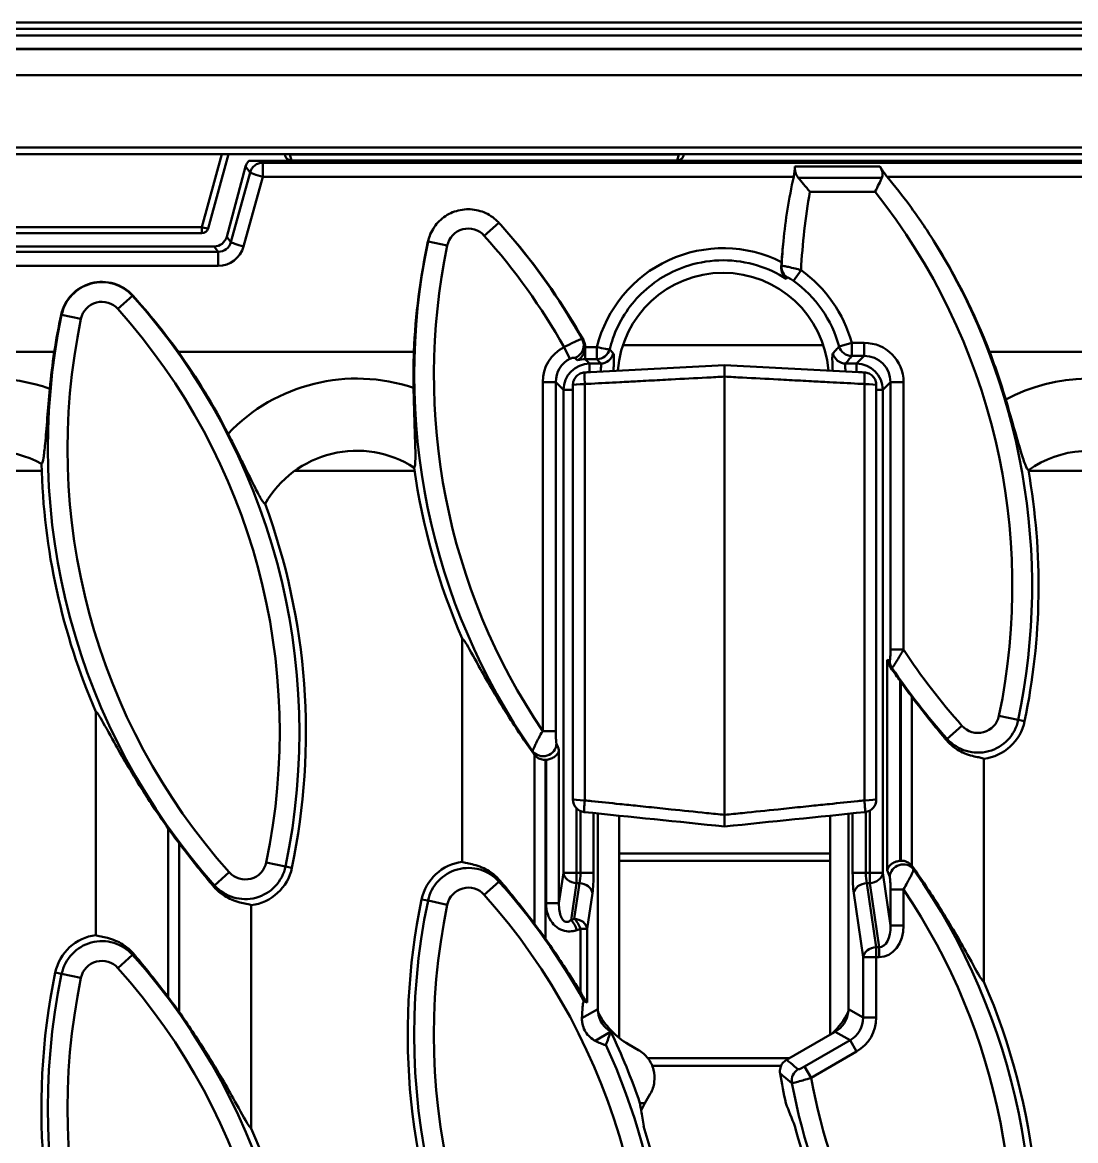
# Model space of a CAD drawing. Header units: millimetres. Extents: x 0 to 2774, y -40 to 1485.
# Drawn here: x 1024 to 1103.8, y 615.2 to 700 of the extents above; entities that cross this region are included whole.
import ezdxf

# ---------------------------------------------------------------- set-up
doc = ezdxf.new("R2010")
doc.units = ezdxf.units.MM
doc.header["$LTSCALE"] = 2.5
doc.layers.add('Sichtbar (ISO)', color=7, linetype='Continuous', lineweight=50)
doc.layers.add('Sichtbar schmal (ISO)', color=7, linetype='Continuous', lineweight=50)

msp = doc.modelspace()

# ---------------------------------------------------------------- linework, layer by layer
at = {"layer": 'Sichtbar (ISO)'}
for p, q in [((1465.988, 700.016), (965.988, 700.016)), ((1465.988, 698.016), (965.988, 698.016)), ((1465.988, 696.016), (965.988, 696.016)), ((1004.886, 690.016), (1039.09, 690.016)), ((1039.597, 690.016), (1038.043, 684.383)), ((1039.251, 690.016), (1044.138, 690.016)), ((1043.854, 690.016), (1043.889, 689.886)), ((1044.138, 690.016), (1073.838, 690.016)), ((1073.728, 690.003), (1044.248, 690.003)), ((1073.838, 690.016), (1198.725, 690.016)), ((1074.087, 689.886), (1074.122, 690.016)), ((1040.89, 689.077), (1039.464, 683.754)), ((1042.083, 689.516), (1041.14, 689.516)), ((1042.083, 689.516), (1044.372, 689.516)), ((1044.372, 689.516), (1073.604, 689.516)), ((1073.604, 689.516), (1195.893, 689.516)), ((1006.415, 684.016), (1037.561, 684.016)), ((1038.502, 683.016), (1005.475, 683.016)), ((1026.385, 675.016), (988.452, 675.016)), ((1053.65, 675.016), (1035.791, 675.016)), ((1110.054, 675.016), (1097.302, 675.016)), ((1077.21, 674.016), (1067.046, 673.483)), ((1077.21, 674.016), (1077.21, 673.138)), ((1087.375, 673.483), (1077.21, 674.016)), ((1077.21, 673.138), (1077.21, 639.892)), ((1087.811, 673.46), (1087.81, 673.46)), ((1065.71, 672.511), (1065.71, 672.467)), ((1065.71, 641.094), (1065.71, 672.467)), ((1088.71, 672.467), (1088.71, 672.511)), ((1088.71, 672.467), (1088.71, 641.094)), ((1057.321, 653.259), (1057.321, 636.328)), ((1029.544, 647.704), (1029.544, 630.773)), ((1096.877, 627.216), (1096.877, 644.147)), ((1065.71, 641.094), (1065.71, 641.05)), ((1088.71, 641.05), (1088.71, 641.094)), ((1067.599, 625.162), (1067.599, 639.998)), ((1069.21, 639.833), (1069.21, 636.972)), ((1069.21, 636.416), (1069.21, 639.833)), ((1077.21, 639.892), (1077.21, 639.013)), ((1085.21, 636.972), (1085.21, 639.833)), ((1085.21, 639.833), (1085.21, 636.416)), ((1086.599, 639.976), (1086.599, 625.162)), ((1069.21, 636.972), (1085.21, 636.972)), ((1069.21, 636.416), (1069.21, 622.978)), ((1085.21, 623.214), (1085.21, 636.416)), ((1041.321, 616.105), (1041.321, 633.036)), ((1085.364, 623.302), (1081.9, 621.303)), ((1085.607, 623.443), (1085.364, 623.302)), ((1070.686, 622.051), (1069.941, 622.481)), ((1081.488, 620.844), (1071.729, 620.844)), ((1071.164, 618.016), (1071.576, 618.73)), ((1070.791, 618.016), (1071.164, 618.016)), ((1070.887, 617.469), (1071.164, 618.016))]:
    msp.add_line(p, q, dxfattribs=at)
for centre, radius, start, end in [((1044.372, 690.016), 0.5, 195, 270), ((1073.604, 690.016), 0.5, 270, 345), ((1037.561, 684.516), 0.5, 270, 344.57723), ((1077.099, 673.016), 8, 4.21284, 175.87111), ((1075.615, 667.671), 49.775, 171.5151, 174.75934), ((995.25, 646.138), 49.775, 27.09671, 35.46255), ((1103.393, 673.227), 49.775, 177.94061, 181.08239), ((1050.806, 657.249), 49.775, 16.52029, 20.91263), ((1021.544, 659.516), 8, 61.05076, 173.44556), ((1049.321, 659.516), 8, 57.07077, 150.29643), ((1104.877, 659.516), 8, 0, 125.3978), ((1075.615, 667.671), 50.212, 181.31847, 203.43238), ((1103.393, 673.227), 50.212, 188.00963, 203.43238), ((1050.806, 657.249), 50.212, 348.215, 10.0797), ((995.25, 646.138), 50.212, 348.215, 20.20465), ((1131.171, 678.782), 49.775, 215.35783, 216.96405), ((1096.423, 647.731), 3.612, 277.21491, 348.215), ((1066.66, 641.05), 0.95, 180, 264.12865), ((1087.76, 641.05), 0.95, 275.87135, 0), ((1075.615, 667.671), 49.775, 215.35783, 216.96405), ((1057.775, 632.744), 3.612, 97.21491, 168.215), ((1040.868, 636.62), 3.612, 277.21491, 348.215), ((1103.393, 623.227), 50.212, 168.215, 203.43238), ((1023.028, 601.693), 49.775, 35.35783, 36.96405), ((1029.997, 627.189), 3.612, 97.21491, 168.215), ((1075.615, 617.671), 50.212, 168.215, 203.43238), ((1050.806, 607.249), 50.212, 348.215, 23.43238), ((995.25, 596.138), 49.775, 35.35783, 36.96405), ((1023.028, 601.693), 50.475, 18.86729, 25.54004), ((1131.171, 628.782), 50.475, 189.7065, 192.31648), ((995.25, 596.138), 50.212, 348.215, 23.43238), ((1023.028, 601.693), 50.212, 348.215, 16.89227), ((1131.171, 628.782), 50.212, 194.41367, 203.43238)]:
    msp.add_arc(centre, radius, start, end, dxfattribs=at)
for centre, major_axis, ratio, start_param, end_param in [((1044.234, 690.529), (0.137, -0.51), 0.947813, 5.814923, 6.034478), ((1073.742, 690.529), (-0.137, -0.51), 0.947813, 0.248708, 0.468263), ((1041.858, 688.812), (-0.612, 0.798), 0.993974, 0.142217, 0.651582), ((1038.496, 684.019), (0.612, -0.798), 0.993974, 5.631603, 6.934767), ((1103.393, 672.9), (0, -49.789), 0.999978, 4.500277, 4.669883), ((1057.775, 682.724), (0, 3.124), 0.999978, 1.346869, 1.358684), ((1023.028, 651.365), (0, 49.93), 0.999978, 5.226612, 5.409421), ((1131.171, 678.456), (0, -49.752), 0.999978, 4.612488, 4.644601), ((1050.806, 656.921), (0, 49.894), 0.999978, 5.083511, 5.272243), ((1029.997, 677.168), (0, 3.161), 0.999978, 5.446561, 7.64187), ((995.25, 645.809), (0, 49.967), 0.999978, 5.336666, 5.446561), ((1075.615, 667.344), (0, -49.825), 0.999978, 4.500277, 4.557807), ((2256.21, 8455.46), (-12261.052, 838.786), 0.641959, 1.517599, 1.518471), ((-101.79, 8455.46), (12261.052, 838.786), 0.641959, 4.764714, 4.765586), ((1050.117, 601.693), (-38.018, 0), 0.701634, 4.258301, 4.265733), ((1069.614, 625.179), (-1.749, -1.01), 0.990098, 5.763885, 5.887435), ((1072.95, 627.676), (-5.901, -1.133), 0.998579, 0.288211, 0.856745), ((1069.614, 625.179), (-1.749, -1.01), 0.990098, 5.887435, 6.7902), ((1081.248, 627.676), (5.901, -1.133), 0.998579, 5.656419, 5.994974), ((1084.584, 625.179), (1.749, -1.01), 0.990098, 5.763885, 6.678935), ((1084.584, 625.179), (1.749, -1.01), 0.990098, 0.39575, 0.519301), ((1038.096, 627.792), (21.147, 36.628), 0.701634, 4.961366, 4.986534), ((1023.028, 609.138), (0, 49.13), 0.988452, 4.882793, 4.894084), ((1131.171, 636.864), (0, -53.331), 0.988452, 5.073616, 5.108572), ((1023.028, 609.138), (0, 49.13), 0.988452, 4.858349, 4.882793)]:
    msp.add_ellipse(centre, major_axis=major_axis, ratio=ratio, start_param=start_param, end_param=end_param, dxfattribs=at)
for points in [[(1039.09, 690.016), (1039.143, 690.016), (1039.198, 690.015), (1039.251, 690.016)], [(1082.541, 689.081), (1082.536, 689.035), (1082.532, 688.985), (1082.529, 688.931)], [(1082.451, 688.299), (1082.086, 686.66), (1081.827, 685.013), (1081.667, 683.418)], [(1061.311, 683.418), (1060.916, 683.89), (1060.509, 684.356), (1060.092, 684.815)], [(1081.51, 681.524), (1081.519, 681.621), (1081.527, 681.723), (1081.534, 681.826)], [(1066.61, 673.46), (1066.61, 673.46), (1066.61, 673.46), (1066.61, 673.46)], [(1090.576, 649.979), (1090.56, 650.002), (1090.544, 650.025), (1090.528, 650.048)], [(1062.799, 644.431), (1062.777, 644.457), (1062.756, 644.483), (1062.736, 644.511)], [(1063.671, 644.067), (1063.655, 644.066), (1063.638, 644.065), (1063.622, 644.064)], [(1090.528, 636.408), (1090.544, 636.41), (1090.56, 636.411), (1090.576, 636.412)], [(1091.4, 636.045), (1091.422, 636.019), (1091.443, 635.992), (1091.462, 635.964)], [(1068.56, 623.424), (1068.564, 623.434), (1068.567, 623.445), (1068.57, 623.455)]]:
    msp.add_open_spline(points, degree=3, dxfattribs=at)
for points, knots in [([(1082.529, 688.931), (1082.528, 688.905), (1082.527, 688.879), (1082.521, 688.783), (1082.515, 688.711), (1082.494, 688.525), (1082.476, 688.411), (1082.451, 688.299)], [-0.07184316, -0.07184316, -0.07184316, -0.07184316, -0.06261477, -0.06261477, -0.03908038, -0.03908038, -0.00443982, -0.00443982, -0.00443982, -0.00443982]), ([(1082.536, 688.929), (1082.536, 688.93), (1082.536, 688.931), (1082.534, 688.979), (1082.536, 689.03), (1082.541, 689.081)], [1.24072516, 1.24072516, 1.24072516, 1.24072516, 1.24103768, 1.24103768, 1.26126978, 1.26126978, 1.26126978, 1.26126978]), ([(1082.798, 688.228), (1082.696, 688.352), (1082.621, 688.504), (1082.557, 688.729), (1082.54, 688.829), (1082.536, 688.929)], [0.95188649, 0.95188649, 0.95188649, 0.95188649, 1.01022208, 1.01022208, 1.04938701, 1.04938701, 1.04938701, 1.04938701]), ([(1089.536, 688.299), (1089.505, 688.336), (1089.475, 688.374), (1089.403, 688.465), (1089.363, 688.518), (1089.26, 688.66), (1089.201, 688.748), (1089.088, 688.923), (1089.036, 689.007), (1088.988, 689.081)], [-0.1141211, -0.1141211, -0.1141211, -0.1141211, -0.0997104, -0.0997104, -0.0797217, -0.0797217, -0.0467941, -0.0467941, -0.0117875, -0.0117875, -0.0117875, -0.0117875]), ([(1088.988, 689.081), (1089.084, 688.934), (1089.156, 688.772), (1089.197, 688.546), (1089.199, 688.453), (1089.177, 688.329), (1089.161, 688.276), (1089.139, 688.228)], [0.031631, 0.031631, 0.031631, 0.031631, 0.0954422, 0.0954422, 0.1283689, 0.1283689, 0.1484271, 0.1484271, 0.1484271, 0.1484271]), ([(1083.68, 687.167), (1083.678, 687.169), (1083.677, 687.171), (1083.515, 687.363), (1083.354, 687.556), (1083.057, 687.914), (1082.918, 688.082), (1082.798, 688.228)], [-0.1466997, -0.1466997, -0.1466997, -0.1466997, -0.1460501, -0.1460501, -0.0715433, -0.0715433, 0, 0, 0, 0]), ([(1089.139, 688.228), (1089.071, 688.087), (1088.992, 687.922), (1088.819, 687.562), (1088.726, 687.368), (1088.63, 687.171), (1088.629, 687.169), (1088.629, 687.167)], [-0.1281464, -0.1281464, -0.1281464, -0.1281464, -0.0649498, -0.0649498, 0, 0, 0.0006165, 0.0006165, 0.0006165, 0.0006165]), ([(1093.081, 683.418), (1092.515, 684.322), (1091.903, 685.224), (1090.706, 686.853), (1090.134, 687.584), (1089.536, 688.299)], [0.1998865, 0.1998865, 0.1998865, 0.1998865, 0.5110895, 0.5110895, 0.7704198, 0.7704198, 0.7704198, 0.7704198]), ([(1060.092, 684.815), (1060.052, 684.858), (1060.012, 684.9), (1059.7, 685.207), (1059.316, 685.46), (1058.607, 685.749), (1058.157, 685.837), (1057.393, 685.837), (1056.943, 685.749), (1056.234, 685.46), (1055.851, 685.207), (1055.304, 684.67), (1055.045, 684.289), (1054.829, 683.777), (1054.77, 683.6), (1054.729, 683.418)], [0.6772323, 0.6772323, 0.6772323, 0.6772323, 0.6941, 0.6941, 0.8090307, 0.8090307, 0.9237132, 0.9237132, 1.0383957, 1.0383957, 1.1533264, 1.1533264, 1.2686775, 1.2686775, 1.3203534, 1.3203534, 1.3203534, 1.3203534]), ([(1081.51, 681.524), (1081.5, 681.406), (1081.508, 681.293), (1081.555, 681.057), (1081.601, 680.938), (1081.722, 680.726), (1081.8, 680.632), (1081.889, 680.556), (1081.89, 680.555), (1081.891, 680.554)], [0, 0, 0, 0, 0.0377602, 0.0377602, 0.0857113, 0.0857113, 0.1372431, 0.1372431, 0.1378601, 0.1378601, 0.1378601, 0.1378601]), ([(1066.065, 674.384), (1066.066, 674.385), (1066.067, 674.385), (1066.143, 674.426), (1066.216, 674.481), (1066.35, 674.616), (1066.412, 674.697), (1066.516, 674.879), (1066.559, 674.978), (1066.615, 675.181), (1066.631, 675.28), (1066.634, 675.382)], [-0.0005452, -0.0005452, -0.0005452, -0.0005452, 0, 0, 0.0426969, 0.0426969, 0.0837458, 0.0837458, 0.1207172, 0.1207172, 0.1516517, 0.1516517, 0.1516517, 0.1516517]), ([(1066.5, 675.924), (1066.567, 675.805), (1066.611, 675.673), (1066.634, 675.485), (1066.636, 675.433), (1066.634, 675.382)], [0, 0, 0, 0, 0.04119896, 0.04119896, 0.05687688, 0.05687688, 0.05687688, 0.05687688]), ([(1065.71, 672.511), (1065.71, 672.513), (1065.71, 672.515), (1065.71, 672.533), (1065.711, 672.549), (1065.714, 672.597), (1065.717, 672.627), (1065.731, 672.719), (1065.747, 672.779), (1065.81, 672.953), (1065.875, 673.06), (1066.041, 673.242), (1066.142, 673.317), (1066.365, 673.423), (1066.486, 673.453), (1066.61, 673.46)], [-0.0005281, -0.0005281, -0.0005281, -0.0005281, 0, 0, 0.0049312, 0.0049312, 0.0140405, 0.0140405, 0.0322819, 0.0322819, 0.0688436, 0.0688436, 0.1054024, 0.1054024, 0.1419609, 0.1419609, 0.1419609, 0.1419609]), ([(1067.046, 673.483), (1067.024, 673.482), (1067.003, 673.481), (1066.858, 673.473), (1066.734, 673.466), (1066.61, 673.46)], [-0.00643391, -0.00643391, -0.00643391, -0.00643391, 0, 0, 0.0372055, 0.0372055, 0.0372055, 0.0372055]), ([(1087.81, 673.46), (1087.687, 673.466), (1087.563, 673.473), (1087.417, 673.481), (1087.396, 673.482), (1087.375, 673.483)], [0.10622698, 0.10622698, 0.10622698, 0.10622698, 0.14343246, 0.14343246, 0.14986636, 0.14986636, 0.14986636, 0.14986636]), ([(1087.811, 673.46), (1087.934, 673.453), (1088.055, 673.423), (1088.279, 673.317), (1088.379, 673.242), (1088.546, 673.06), (1088.61, 672.953), (1088.674, 672.779), (1088.689, 672.719), (1088.704, 672.627), (1088.707, 672.597), (1088.71, 672.549), (1088.71, 672.533), (1088.71, 672.515), (1088.71, 672.513), (1088.71, 672.511)], [0, 0, 0, 0, 0.0371096, 0.0371096, 0.0742195, 0.0742195, 0.1113324, 0.1113324, 0.1298487, 0.1298487, 0.1390954, 0.1390954, 0.1441009, 0.1441009, 0.144637, 0.144637, 0.144637, 0.144637]), ([(1025.416, 666.516), (1025.469, 666.551), (1025.518, 666.708), (1025.609, 667.242), (1025.65, 667.612), (1025.744, 668.609), (1025.797, 669.273), (1025.914, 670.702), (1025.978, 671.457), (1026.048, 672.218)], [-0.8391515, -0.8391515, -0.8391515, -0.8391515, -0.6515259, -0.6515259, -0.4638455, -0.4638455, -0.2291829, -0.2291829, 0, 0, 0, 0]), ([(1053.67, 666.23), (1053.694, 666.247), (1053.713, 666.296), (1053.742, 666.455), (1053.752, 666.564), (1053.77, 666.971), (1053.766, 667.343), (1053.741, 668.365), (1053.714, 669.096), (1053.664, 670.67), (1053.642, 671.476), (1053.627, 672.287)], [-0.8967337, -0.8967337, -0.8967337, -0.8967337, -0.8001275, -0.8001275, -0.7034177, -0.7034177, -0.5084812, -0.5084812, -0.2433559, -0.2433559, 0, 0, 0, 0]), ([(1098.526, 671.402), (1098.726, 670.729), (1098.92, 670.059), (1099.293, 668.764), (1099.468, 668.15), (1099.765, 667.155), (1099.889, 666.763), (1100.098, 666.218), (1100.18, 666.065), (1100.243, 666.037)], [-0.8301106, -0.8301106, -0.8301106, -0.8301106, -0.6194532, -0.6194532, -0.3978806, -0.3978806, -0.1955026, -0.1955026, 0, 0, 0, 0]), ([(1039.562, 668.81), (1039.768, 668.406), (1039.973, 668.002), (1040.371, 667.208), (1040.564, 666.82), (1041.065, 665.808), (1041.355, 665.215), (1041.8, 664.339), (1041.972, 664.014), (1042.229, 663.596), (1042.319, 663.487), (1042.373, 663.48)], [-0.8579949, -0.8579949, -0.8579949, -0.8579949, -0.722262, -0.722262, -0.5861544, -0.5861544, -0.3515224, -0.3515224, -0.1658691, -0.1658691, 0, 0, 0, 0]), ([(1062.736, 644.511), (1062.073, 645.45), (1061.399, 646.456), (1059.996, 648.683), (1059.287, 649.904), (1058.326, 651.622), (1057.92, 652.372), (1057.576, 652.948), (1057.499, 653.07), (1057.384, 653.224), (1057.343, 653.261), (1057.321, 653.259)], [3.495842, 3.495842, 3.495842, 3.495842, 3.831228, 3.831228, 4.242869, 4.242869, 4.503948, 4.503948, 4.581698, 4.581698, 4.653464, 4.653464, 4.653464, 4.653464]), ([(1089.778, 651.084), (1089.712, 651.169), (1089.661, 651.26), (1089.582, 651.45), (1089.556, 651.55), (1089.544, 651.651), (1089.544, 651.652), (1089.544, 651.653)], [0, 0, 0, 0, 0.03954668, 0.03954668, 0.08115288, 0.08115288, 0.08153969, 0.08153969, 0.08153969, 0.08153969]), ([(1090.528, 650.048), (1090.419, 650.201), (1090.305, 650.362), (1090.054, 650.712), (1089.918, 650.898), (1089.795, 651.061), (1089.786, 651.073), (1089.778, 651.084)], [-0.6156388, -0.6156388, -0.6156388, -0.6156388, -0.5610048, -0.5610048, -0.4927272, -0.4927272, -0.4876878, -0.4876878, -0.4876878, -0.4876878]), ([(1094.013, 645.577), (1093.968, 645.63), (1093.924, 645.683), (1093.172, 646.581), (1092.437, 647.494), (1091.654, 648.516), (1091.527, 648.683), (1091.4, 648.852)], [0.7095826, 0.7095826, 0.7095826, 0.7095826, 0.7301099, 0.7301099, 1.0546565, 1.0546565, 1.1167, 1.1167, 1.1167, 1.1167]), ([(1035.021, 638.867), (1034.337, 639.831), (1033.641, 640.869), (1032.218, 643.128), (1031.51, 644.349), (1030.549, 646.066), (1030.142, 646.816), (1029.798, 647.392), (1029.721, 647.514), (1029.606, 647.669), (1029.566, 647.706), (1029.544, 647.704)], [3.485316, 3.485316, 3.485316, 3.485316, 3.831228, 3.831228, 4.242869, 4.242869, 4.503948, 4.503948, 4.581698, 4.581698, 4.653464, 4.653464, 4.653464, 4.653464]), ([(1064.654, 644.79), (1064.654, 644.789), (1064.654, 644.788), (1064.638, 644.698), (1064.601, 644.608), (1064.479, 644.436), (1064.394, 644.352), (1064.2, 644.222), (1064.098, 644.172), (1063.887, 644.101), (1063.782, 644.078), (1063.673, 644.068), (1063.672, 644.067), (1063.671, 644.067)], [-0.0005474, -0.0005474, -0.0005474, -0.0005474, 0, 0, 0.0454878, 0.0454878, 0.0923087, 0.0923087, 0.1301748, 0.1301748, 0.163057, 0.163057, 0.1633247, 0.1633247, 0.1633247, 0.1633247]), ([(1096.877, 644.147), (1096.828, 644.188), (1096.698, 644.217), (1096.222, 644.31), (1095.824, 644.386), (1095.217, 644.645), (1095.025, 644.74), (1094.642, 644.983), (1094.45, 645.132), (1094.191, 645.378), (1094.1, 645.474), (1094.013, 645.577)], [0.0433649, 0.0433649, 0.0433649, 0.0433649, 0.199966, 0.199966, 0.399932, 0.399932, 0.4756007, 0.4756007, 0.5512693, 0.5512693, 0.5929939, 0.5929939, 0.5929939, 0.5929939]), ([(1063.622, 644.064), (1063.605, 644.063), (1063.588, 644.063), (1063.445, 644.064), (1063.319, 644.089), (1063.109, 644.175), (1063.022, 644.227), (1062.891, 644.332), (1062.843, 644.38), (1062.799, 644.431)], [0.15218992, 0.15218992, 0.15218992, 0.15218992, 0.15728175, 0.15728175, 0.19536677, 0.19536677, 0.22550286, 0.22550286, 0.24584805, 0.24584805, 0.24584805, 0.24584805]), ([(1038.457, 634.466), (1038.413, 634.519), (1038.368, 634.572), (1037.617, 635.47), (1036.882, 636.383), (1036.098, 637.405), (1035.972, 637.572), (1035.844, 637.741)], [0.7095826, 0.7095826, 0.7095826, 0.7095826, 0.7301099, 0.7301099, 1.0546565, 1.0546565, 1.1167, 1.1167, 1.1167, 1.1167]), ([(1057.321, 636.328), (1057.37, 636.288), (1057.501, 636.258), (1057.976, 636.166), (1058.374, 636.09), (1058.982, 635.831), (1059.173, 635.735), (1059.557, 635.492), (1059.749, 635.344), (1060.008, 635.098), (1060.099, 635.002), (1060.186, 634.899)], [0.0433649, 0.0433649, 0.0433649, 0.0433649, 0.199966, 0.199966, 0.399932, 0.399932, 0.4756007, 0.4756007, 0.5512693, 0.5512693, 0.5929939, 0.5929939, 0.5929939, 0.5929939]), ([(1089.544, 635.685), (1089.544, 635.686), (1089.544, 635.687), (1089.56, 635.778), (1089.598, 635.867), (1089.719, 636.04), (1089.804, 636.123), (1089.999, 636.253), (1090.1, 636.303), (1090.311, 636.375), (1090.417, 636.397), (1090.526, 636.408), (1090.527, 636.408), (1090.528, 636.408)], [-0.0005496, -0.0005496, -0.0005496, -0.0005496, 0, 0, 0.04539, 0.04539, 0.0922635, 0.0922635, 0.1301607, 0.1301607, 0.163054, 0.163054, 0.1633231, 0.1633231, 0.1633231, 0.1633231]), ([(1090.576, 636.412), (1090.593, 636.412), (1090.61, 636.413), (1090.754, 636.412), (1090.879, 636.386), (1091.089, 636.3), (1091.176, 636.249), (1091.307, 636.143), (1091.356, 636.096), (1091.4, 636.045)], [0.15218967, 0.15218967, 0.15218967, 0.15218967, 0.15726233, 0.15726233, 0.19535253, 0.19535253, 0.22549112, 0.22549112, 0.24584778, 0.24584778, 0.24584778, 0.24584778]), ([(1091.462, 635.964), (1092.126, 635.026), (1092.799, 634.02), (1094.203, 631.792), (1094.911, 630.571), (1095.872, 628.854), (1096.278, 628.104), (1096.622, 627.528), (1096.7, 627.406), (1096.815, 627.251), (1096.855, 627.214), (1096.877, 627.216)], [3.495842, 3.495842, 3.495842, 3.495842, 3.831228, 3.831228, 4.242869, 4.242869, 4.503948, 4.503948, 4.581698, 4.581698, 4.653464, 4.653464, 4.653464, 4.653464]), ([(1060.186, 634.899), (1060.23, 634.846), (1060.275, 634.793), (1061.026, 633.895), (1061.761, 632.981), (1062.544, 631.96), (1062.671, 631.793), (1062.799, 631.624)], [0.7095826, 0.7095826, 0.7095826, 0.7095826, 0.7301099, 0.7301099, 1.0546565, 1.0546565, 1.1167, 1.1167, 1.1167, 1.1167]), ([(1041.321, 633.036), (1041.273, 633.077), (1041.142, 633.106), (1040.666, 633.199), (1040.269, 633.275), (1039.661, 633.534), (1039.47, 633.629), (1039.086, 633.872), (1038.894, 634.021), (1038.635, 634.267), (1038.544, 634.362), (1038.457, 634.466)], [0.0433649, 0.0433649, 0.0433649, 0.0433649, 0.199966, 0.199966, 0.399932, 0.399932, 0.4756007, 0.4756007, 0.5512693, 0.5512693, 0.5929939, 0.5929939, 0.5929939, 0.5929939]), ([(1029.544, 630.773), (1029.592, 630.732), (1029.723, 630.703), (1030.199, 630.61), (1030.596, 630.534), (1031.204, 630.275), (1031.395, 630.18), (1031.779, 629.937), (1031.971, 629.788), (1032.23, 629.542), (1032.321, 629.446), (1032.408, 629.343)], [0.0433649, 0.0433649, 0.0433649, 0.0433649, 0.199966, 0.199966, 0.399932, 0.399932, 0.4756007, 0.4756007, 0.5512693, 0.5512693, 0.5929939, 0.5929939, 0.5929939, 0.5929939]), ([(1063.622, 630.497), (1064.306, 629.534), (1065.001, 628.496), (1065.868, 627.12), (1066.08, 626.777), (1066.286, 626.438)], [3.485316, 3.485316, 3.485316, 3.485316, 3.8312275, 3.8312275, 3.9465893, 3.9465893, 3.9465893, 3.9465893]), ([(1032.408, 629.343), (1032.452, 629.29), (1032.497, 629.237), (1033.248, 628.339), (1033.983, 627.426), (1034.767, 626.404), (1034.893, 626.237), (1035.021, 626.068)], [0.7095826, 0.7095826, 0.7095826, 0.7095826, 0.7301099, 0.7301099, 1.0546565, 1.0546565, 1.1167, 1.1167, 1.1167, 1.1167]), ([(1066.794, 625.665), (1066.788, 625.667), (1066.779, 625.675), (1066.753, 625.705), (1066.733, 625.732), (1066.663, 625.83), (1066.604, 625.922), (1066.467, 626.14), (1066.378, 626.285), (1066.286, 626.438)], [0.4558488, 0.4558488, 0.4558488, 0.4558488, 0.47002, 0.47002, 0.4887774, 0.4887774, 0.5262921, 0.5262921, 0.5788108, 0.5788108, 0.5788108, 0.5788108]), ([(1066.397, 624.467), (1066.407, 624.751), (1066.423, 625.072), (1066.452, 625.392), (1066.463, 625.487), (1066.481, 625.607), (1066.491, 625.66), (1066.509, 625.72), (1066.519, 625.742), (1066.531, 625.752), (1066.535, 625.753), (1066.539, 625.751)], [1.3715402, 1.3715402, 1.3715402, 1.3715402, 1.4590587, 1.4590587, 1.4912356, 1.4912356, 1.516217, 1.516217, 1.5379865, 1.5379865, 1.5470502, 1.5470502, 1.5470502, 1.5470502]), ([(1035.844, 624.941), (1036.528, 623.978), (1037.224, 622.94), (1038.647, 620.681), (1039.356, 619.46), (1040.317, 617.743), (1040.723, 616.993), (1041.067, 616.417), (1041.144, 616.294), (1041.259, 616.14), (1041.299, 616.103), (1041.321, 616.105)], [3.485316, 3.485316, 3.485316, 3.485316, 3.831228, 3.831228, 4.242869, 4.242869, 4.503948, 4.503948, 4.581698, 4.581698, 4.653464, 4.653464, 4.653464, 4.653464]), ([(1067.4, 622.754), (1067.336, 622.787), (1067.272, 622.824), (1067.068, 622.961), (1066.937, 623.079), (1066.713, 623.35), (1066.62, 623.501), (1066.479, 623.825), (1066.432, 623.997), (1066.397, 624.272), (1066.393, 624.372), (1066.397, 624.467)], [-0.3658072, -0.3658072, -0.3658072, -0.3658072, -0.3433399, -0.3433399, -0.2935277, -0.2935277, -0.2443502, -0.2443502, -0.1948364, -0.1948364, -0.1655449, -0.1655449, -0.1655449, -0.1655449]), ([(1068.213, 622.437), (1068.212, 622.433), (1068.208, 622.43), (1068.19, 622.424), (1068.165, 622.426), (1068.063, 622.45), (1067.927, 622.504), (1067.679, 622.616), (1067.541, 622.683), (1067.4, 622.754)], [0.0124241, 0.0124241, 0.0124241, 0.0124241, 0.0229879, 0.0229879, 0.0461582, 0.0461582, 0.1028572, 0.1028572, 0.1508381, 0.1508381, 0.1508381, 0.1508381]), ([(1071.576, 618.73), (1071.735, 619.006), (1071.839, 619.31), (1071.922, 619.936), (1071.902, 620.251), (1071.743, 620.868), (1071.599, 621.163), (1071.207, 621.676), (1070.964, 621.89), (1070.686, 622.051)], [-0.3830457, -0.3830457, -0.3830457, -0.3830457, -0.2874956, -0.2874956, -0.1937282, -0.1937282, -0.0962303, -0.0962303, 0, 0, 0, 0]), ([(1081.9, 621.303), (1081.788, 621.238), (1081.69, 621.152), (1081.532, 620.947), (1081.474, 620.831), (1081.42, 620.636), (1081.409, 620.563), (1081.402, 620.418), (1081.406, 620.344), (1081.418, 620.272)], [0, 0, 0, 0, 0.0388384, 0.0388384, 0.0775944, 0.0775944, 0.0994808, 0.0994808, 0.1214063, 0.1214063, 0.1214063, 0.1214063])]:
    msp.add_open_spline(points, degree=3, knots=knots, dxfattribs=at)
at = {"layer": 'Sichtbar schmal (ISO)'}
for p, q in [((965.988, 699.516), (1465.988, 699.516)), ((1465.988, 699.016), (965.988, 699.016)), ((965.988, 697.99), (1465.988, 697.99)), ((1465.988, 690.516), (965.988, 690.516)), ((1039.09, 690.016), (1037.561, 684.472)), ((1044.372, 689.54), (1044.248, 690.003)), ((1073.728, 690.003), (1073.604, 689.54)), ((1040.89, 689.077), (1041.232, 688.632)), ((1042.194, 689.37), (1042.083, 689.516)), ((1195.782, 689.37), (1042.194, 689.37)), ((1042.194, 689.37), (1042.194, 688.299)), ((1044.372, 689.54), (1044.372, 689.516)), ((1073.604, 689.54), (1044.372, 689.54)), ((1073.604, 689.516), (1073.604, 689.54)), ((1082.536, 688.929), (1082.529, 688.931)), ((1088.988, 689.081), (1082.541, 689.081)), ((1041.232, 688.632), (1039.779, 683.344)), ((1040.741, 683.011), (1042.194, 688.299)), ((1042.194, 688.299), (1082.451, 688.299)), ((1089.139, 688.228), (1082.798, 688.228)), ((1089.536, 688.299), (1109.466, 688.299)), ((1088.629, 687.167), (1083.68, 687.167)), ((1060.092, 684.815), (1058.987, 683.828)), ((1037.561, 684.472), (1006.415, 684.472)), ((1037.561, 684.016), (1037.561, 684.472)), ((1038.502, 683.016), (1038.809, 682.615)), ((1039.779, 683.344), (1039.464, 683.754)), ((1054.721, 683.382), (1054.721, 683.382)), ((1056.184, 683.076), (1054.721, 683.382)), ((1038.809, 682.615), (1005.167, 682.615)), ((1038.809, 682.615), (1038.809, 681.544)), ((1005.167, 681.544), (1038.809, 681.544)), ((1083.007, 681.223), (1082.427, 680.418)), ((1032.324, 679.268), (1031.209, 678.272)), ((1032.324, 679.268), (1032.344, 679.286)), ((1026.943, 677.826), (1026.907, 677.834)), ((1028.406, 677.521), (1026.943, 677.826)), ((1065.038, 675.375), (1065.485, 674.495)), ((1067.535, 675.382), (1066.636, 675.382)), ((1066.636, 675.382), (1066.636, 674.464)), ((1067.535, 675.382), (1067.535, 674.464)), ((1069.504, 675.529), (1084.694, 675.529)), ((1086.849, 675.698), (1085.892, 675.435)), ((1086.849, 674.706), (1086.849, 675.698)), ((1087.804, 675.698), (1086.849, 675.698)), ((1087.804, 675.698), (1087.804, 674.706)), ((1086.849, 674.706), (1087.804, 674.706)), ((1087.222, 674.123), (1087.804, 674.706)), ((1066.636, 674.464), (1067.535, 674.464)), ((1066.636, 674.464), (1066.976, 674.123)), ((1066.976, 674.123), (1067.803, 674.123)), ((1066.976, 673.479), (1066.976, 674.123)), ((1086.395, 674.123), (1087.222, 674.123)), ((1087.222, 674.123), (1087.222, 673.491)), ((1063.416, 672.721), (1064.409, 672.721)), ((1063.416, 672.721), (1063.416, 646.253)), ((1064.409, 646.253), (1064.409, 672.721)), ((1064.991, 672.138), (1064.409, 672.721)), ((1064.991, 635.482), (1064.991, 672.138)), ((1064.991, 672.138), (1065.71, 672.138)), ((1066.611, 672.578), (1066.611, 640.987)), ((1087.81, 640.987), (1087.81, 672.578)), ((1088.71, 672.138), (1089.207, 672.138)), ((1089.789, 672.721), (1089.207, 672.138)), ((1089.207, 672.138), (1089.207, 635.482)), ((1090.782, 672.721), (1089.789, 672.721)), ((1089.789, 672.721), (1089.789, 652.43)), ((1090.782, 652.43), (1090.782, 672.721)), ((1025.43, 665.998), (1016.856, 665.998)), ((1053.703, 665.998), (1044.634, 665.998)), ((1109.564, 665.998), (1100.25, 665.998)), ((1090.782, 652.43), (1089.789, 652.43)), ((1089.544, 651.653), (1089.544, 635.685)), ((1090.528, 636.408), (1090.528, 650.048)), ((1090.576, 636.412), (1090.576, 649.979)), ((1091.4, 648.852), (1091.4, 636.045)), ((1098.015, 647.399), (1099.477, 647.094)), ((1095.211, 646.648), (1094.097, 645.652)), ((1099.477, 647.094), (1099.96, 646.993)), ((1063.416, 646.253), (1064.409, 646.253)), ((1094.097, 645.652), (1094.013, 645.577)), ((1064.654, 633.18), (1064.654, 644.79)), ((1062.799, 631.624), (1062.799, 644.431)), ((1063.622, 644.064), (1063.622, 630.497)), ((1063.671, 644.067), (1063.671, 633.18)), ((1065.984, 640.383), (1065.984, 635.482)), ((1066.285, 635.482), (1066.285, 640.177)), ((1067.277, 640.031), (1067.277, 635.482)), ((1086.921, 635.482), (1086.921, 640.009)), ((1087.914, 640.112), (1087.914, 635.482)), ((1088.214, 635.482), (1088.214, 640.216)), ((1035.021, 626.068), (1035.021, 638.867)), ((1035.844, 637.741), (1035.844, 624.941)), ((1069.21, 636.416), (1085.21, 636.416)), ((1039.656, 635.537), (1038.541, 634.541)), ((1042.459, 636.288), (1043.922, 635.983)), ((1043.922, 635.983), (1044.404, 635.882)), ((1064.654, 633.18), (1064.991, 635.482)), ((1064.991, 635.482), (1065.984, 635.482)), ((1065.984, 635.482), (1066.285, 635.482)), ((1065.984, 635.482), (1065.984, 634.716)), ((1067.277, 635.482), (1066.285, 635.482)), ((1087.914, 635.482), (1086.921, 635.482)), ((1087.914, 635.482), (1088.214, 635.482)), ((1088.214, 634.716), (1088.214, 635.482)), ((1088.214, 635.482), (1089.207, 635.482)), ((1089.207, 635.482), (1089.789, 631.501)), ((1058.987, 633.828), (1060.101, 634.823)), ((1060.101, 634.823), (1060.186, 634.899)), ((1065.984, 634.716), (1065.574, 631.913)), ((1065.801, 632.012), (1066.197, 634.716)), ((1066.197, 634.716), (1065.984, 634.716)), ((1088.214, 634.716), (1088.001, 634.716)), ((1088.001, 634.716), (1088.712, 629.861)), ((1088.925, 629.861), (1088.214, 634.716)), ((1038.541, 634.541), (1038.457, 634.466)), ((1067.19, 633.95), (1066.794, 631.246)), ((1087.719, 629.095), (1087.009, 633.95)), ((1090.782, 634.222), (1089.789, 634.222)), ((1089.789, 634.222), (1089.789, 631.501)), ((1090.782, 631.501), (1090.782, 634.222)), ((1054.721, 633.382), (1054.239, 633.482)), ((1056.184, 633.076), (1054.721, 633.382)), ((1063.671, 633.18), (1064.654, 633.18)), ((1066.286, 631.246), (1066.794, 631.246)), ((1066.286, 631.246), (1066.286, 626.438)), ((1066.794, 625.665), (1066.794, 631.246)), ((1090.782, 631.501), (1089.789, 631.501)), ((1088.712, 629.095), (1088.712, 629.861)), ((1088.925, 629.861), (1088.712, 629.861)), ((1088.925, 629.095), (1088.925, 629.861)), ((1031.209, 628.272), (1032.324, 629.268)), ((1032.324, 629.268), (1032.408, 629.343)), ((1087.719, 629.095), (1088.712, 629.095)), ((1087.719, 629.095), (1087.719, 624.515)), ((1088.712, 629.095), (1088.925, 629.095)), ((1088.712, 624.515), (1088.712, 629.095)), ((1026.943, 627.826), (1026.461, 627.927)), ((1028.406, 627.521), (1026.943, 627.826)), ((1066.397, 624.467), (1067.599, 625.162)), ((1086.599, 625.162), (1087.719, 624.515)), ((1088.712, 624.515), (1087.719, 624.515)), ((1068.56, 623.424), (1067.4, 622.754)), ((1086.727, 622.796), (1083.267, 620.798)), ((1086.727, 622.796), (1085.607, 623.443)), ((1087.223, 621.936), (1086.727, 622.796)), ((1083.763, 619.939), (1087.223, 621.936)), ((1071.385, 621.443), (1082.143, 621.443)), ((1083.763, 619.939), (1083.267, 620.798))]:
    msp.add_line(p, q, dxfattribs=at)
for centre, radius, start, end in [((1131.171, 678.782), 48.226, 169.98735, 177.09909), ((1050.806, 657.249), 48.226, 348.215, 38.34444), ((1057.775, 682.744), 1.626, 41.785, 168.215), ((1023.028, 651.693), 48.226, 29.41031, 41.785), ((1103.393, 673.227), 49.72, 168.215, 214.98283), ((1057.775, 682.744), 3.12, 167.53706, 168.215), ((1103.393, 673.227), 48.226, 168.215, 214.00914), ((1023.028, 651.693), 49.72, 29.25061, 39.64788), ((1131.171, 678.782), 49.72, 174.65064, 176.82063), ((1050.806, 657.249), 49.72, 348.215, 31.75784), ((1077.099, 673.016), 9.12, 15.38454, 54.25396), ((1077.099, 673.016), 10.113, 15.38454, 54.25396), ((1029.997, 677.189), 3.12, 41.785, 168.215), ((1029.997, 677.189), 1.626, 41.785, 168.215), ((995.25, 646.138), 49.72, 348.215, 41.785), ((995.25, 646.138), 48.226, 348.215, 41.785), ((1075.615, 667.671), 49.72, 168.215, 221.785), ((1075.615, 667.671), 48.226, 168.215, 221.785), ((1021.544, 659.516), 13.477, 70.47428, 148.99217), ((1049.321, 659.516), 13.477, 71.3703, 136.3997), ((1104.877, 659.516), 13.477, 63.79183, 118.11566), ((1131.171, 678.782), 48.226, 213.12355, 221.785), ((1131.171, 678.782), 49.72, 213.89276, 221.785), ((1096.423, 647.731), 1.626, 221.785, 348.215), ((1096.423, 647.731), 3.12, 221.785, 348.215), ((1040.868, 636.62), 3.12, 221.785, 348.215), ((1040.868, 636.62), 1.626, 221.785, 348.215), ((1057.775, 632.744), 3.12, 41.785, 168.215), ((1050.806, 607.249), 49.72, 348.215, 34.98283), ((1023.028, 601.693), 49.72, 28.93869, 41.785), ((1057.775, 632.744), 1.626, 41.785, 168.215), ((1023.028, 601.693), 48.226, 348.215, 41.785), ((1050.806, 607.249), 48.226, 348.215, 34.00914), ((1103.393, 623.227), 49.72, 168.215, 221.785), ((1103.393, 623.227), 48.226, 168.215, 221.785), ((1029.997, 627.189), 3.12, 41.785, 168.215), ((1029.997, 627.189), 1.626, 41.785, 168.215), ((995.25, 596.138), 49.72, 348.215, 41.785), ((1075.615, 617.671), 49.72, 168.215, 221.785), ((995.25, 596.138), 48.226, 348.215, 41.785), ((1075.615, 617.671), 48.226, 168.215, 221.785), ((1023.028, 601.693), 49.72, 348.215, 24.65929), ((1131.171, 628.782), 49.72, 190.70363, 221.785), ((1131.171, 628.782), 48.226, 190.56692, 221.785)]:
    msp.add_arc(centre, radius, start, end, dxfattribs=at)
for centre, major_axis, ratio, start_param, end_param in [((1044.372, 690.016), (-0.483, -0.129), 0.947813, 0, 1.322089), ((1073.604, 690.016), (0.483, -0.129), 0.947813, 4.961097, 6.283185), ((1042.194, 688.374), (0.793, 0.609), 0.993974, 0.919215, 2.222378), ((1042.194, 688.374), (-0.964, 0.265), 0.072197, 0.087495, 1.59063), ((1037.561, 684.516), (0.482, -0.133), 0.08404, 4.735569, 6.283185), ((1038.807, 683.613), (0.941, -0.361), 0.988889, 5.076118, 6.379282), ((1038.807, 683.538), (1.998, -0.165), 0.99498, 4.794971, 6.098134), ((1040.741, 683.086), (-0.964, 0.265), 0.072197, 0.087495, 1.59063), ((1077.099, 673.031), (0, 9.849), 0.999958, 5.816139, 7.613036), ((1082.522, 681.485), (-0.684, 0.73), 0.992072, 0.766393, 1.817289), ((1066.439, 672.676), (-2.153, 2.153), 0.985257, 5.97219, 7.061157), ((1065.539, 675.501), (0.563, 0.827), 0.981328, 4.056749, 5.812913), ((1066.709, 672.331), (-1.751, 2.529), 0.974525, 5.689596, 5.690119), ((1067.535, 675.457), (0.971, -0.239), 0.072707, 4.730252, 6.160686), ((1086.849, 675.698), (0.795, -0.606), 0.988294, 4.066914, 5.357864), ((1087.759, 672.676), (2.153, 2.153), 0.985257, 5.505213, 7.061157), ((1066.439, 672.676), (-1.456, 1.456), 0.971045, 5.97219, 7.061157), ((1067.535, 675.457), (0.79, 0.613), 0.988128, 4.057712, 5.367066), ((1067.803, 675.116), (-0.781, -0.624), 0.987871, 0.90245, 2.239142), ((1086.395, 675.116), (-0.781, 0.624), 0.987871, 0.90245, 2.239142), ((1087.759, 672.676), (1.456, 1.456), 0.971045, 5.505213, 7.061157), ((1066.991, 672.123), (-1.414, 1.414), 0.99989, 5.505213, 7.061157), ((1066.709, 672.406), (-1.24, 1.682), 0.955849, 5.662245, 5.948662), ((1087.207, 672.123), (1.414, 1.414), 0.99989, 5.505213, 7.061157), ((1066.66, 672.467), (-0.95, 0), 0.117188, 4.764749, 6.283185), ((1087.76, 672.467), (0.95, 0), 0.117188, 0, 1.518436), ((1090.726, 651.612), (-0.206, -0.978), 0.992219, 4.918566, 5.507773), ((1063.472, 645.292), (0.937, 0.351), 0.943774, 3.408381, 5.905641), ((1066.66, 641.094), (-0.95, 0), 0.113291, 0, 1.518436), ((1087.76, 641.094), (0.95, 0), 0.113291, 4.764749, 6.283185), ((1065.984, 635.482), (-0.989, 0.145), 0.762678, 0.189558, 1.681938), ((1066.039, 635.482), (0, 1), 0.245569, 3.839724, 4.712389), ((1067.032, 635.482), (0, -2), 0.122785, 0.698132, 1.570796), ((1087.167, 635.482), (0, 2), 0.122785, 1.570796, 2.443461), ((1088.159, 635.482), (0, -1), 0.245569, 4.712389, 5.585054), ((1088.214, 635.482), (0.989, 0.145), 0.762678, 4.601247, 6.093627), ((1090.726, 635.183), (-0.937, -0.351), 0.943774, 3.408381, 5.905641), ((1066.197, 633.95), (0.989, -0.145), 0.762678, 0.189558, 1.681938), ((1088.001, 633.95), (-0.989, -0.145), 0.762678, 4.601247, 6.093627), ((1063.622, 635.315), (-4.5, 0), 0.8391, 2.019433, 2.076358), ((1065.574, 631.147), (0.375, -0.927), 0.407583, 1.407628, 2.360706), ((1065.801, 631.246), (-0.421, 0.907), 0.448667, 4.506933, 5.480472), ((1065.801, 631.246), (0.989, -0.145), 0.762678, 0.189558, 1.681938), ((1063.622, 634.549), (5.5, 0), 0.686536, 5.161026, 5.21795), ((1088.767, 631.706), (0.38, -2.595), 0.762678, 6.172043, 7.664423), ((1088.767, 631.706), (0.269, -1.84), 0.537733, 6.172043, 7.664423), ((1088.712, 629.095), (-0.989, -0.145), 0.762678, 4.601247, 6.093627), ((1085.689, 624.541), (1.767, -1.02), 0.980438, 5.763885, 6.802486), ((1085.689, 624.541), (2.624, -1.515), 0.990098, 5.763885, 6.802486), ((1083.295, 619.733), (-0.615, -0.788), 0.99134, 4.330745, 5.557425)]:
    msp.add_ellipse(centre, major_axis=major_axis, ratio=ratio, start_param=start_param, end_param=end_param, dxfattribs=at)
for points, knots in [([(1068.497, 675.211), (1068.565, 675.492), (1068.648, 675.77), (1069.19, 677.311), (1069.929, 678.476), (1071.895, 680.41), (1073.142, 681.154), (1075.334, 681.83), (1076.217, 681.963), (1077.099, 681.963), (1077.982, 681.963), (1078.864, 681.83), (1080.477, 681.333), (1081.214, 680.99), (1081.891, 680.554)], [-1.329851, -1.329851, -1.329851, -1.329851, -1.231888, -1.231888, -0.77648, -0.77648, -0.298646, -0.298646, 0, 0, 0, 0.298646, 0.298646, 0.571153, 0.571153, 0.571153, 0.571153]), ([(1083.007, 681.223), (1082.859, 681.263), (1082.708, 681.302), (1082.381, 681.383), (1082.205, 681.424), (1081.924, 681.484), (1081.812, 681.506), (1081.658, 681.532), (1081.606, 681.539), (1081.549, 681.543), (1081.535, 681.542), (1081.527, 681.54)], [-0.07902814, -0.07902814, -0.07902814, -0.07902814, -0.0612112, -0.0612112, -0.03953284, -0.03953284, -0.02196269, -0.02196269, -0.00844719, -0.00844719, 0, 0, 0, 0]), ([(1081.987, 680.649), (1081.989, 680.651), (1081.994, 680.652), (1082.011, 680.652), (1082.027, 680.648), (1082.073, 680.631), (1082.107, 680.615), (1082.19, 680.572), (1082.242, 680.541), (1082.339, 680.479), (1082.384, 680.449), (1082.427, 680.418)], [0, 0, 0, 0, 0.00844719, 0.00844719, 0.02196269, 0.02196269, 0.03953284, 0.03953284, 0.0612112, 0.0612112, 0.07902814, 0.07902814, 0.07902814, 0.07902814]), ([(1066.408, 675.988), (1066.402, 675.988), (1066.392, 675.987), (1066.33, 675.975), (1066.23, 675.941), (1065.976, 675.837), (1065.835, 675.775), (1065.556, 675.643), (1065.427, 675.579), (1065.208, 675.466), (1065.122, 675.421), (1065.038, 675.375)], [-0.39005779, -0.39005779, -0.39005779, -0.39005779, -0.38409609, -0.38409609, -0.35998241, -0.35998241, -0.34000779, -0.34000779, -0.3246427, -0.3246427, -0.31503952, -0.31503952, -0.31503952, -0.31503952]), ([(1085.427, 674.897), (1085.511, 674.992), (1085.595, 675.088), (1085.75, 675.267), (1085.822, 675.351), (1085.892, 675.435)], [0, 0, 0, 0, 0.2560514, 0.2560514, 0.4800909, 0.4800909, 0.4800909, 0.4800909]), ([(1065.485, 674.495), (1065.504, 674.505), (1065.524, 674.514), (1065.575, 674.535), (1065.607, 674.545), (1065.676, 674.563), (1065.712, 674.57), (1065.781, 674.575), (1065.81, 674.572), (1065.832, 674.564), (1065.836, 674.562), (1065.839, 674.559)], [0.31503952, 0.31503952, 0.31503952, 0.31503952, 0.3246427, 0.3246427, 0.34000779, 0.34000779, 0.35998241, 0.35998241, 0.38409609, 0.38409609, 0.39005779, 0.39005779, 0.39005779, 0.39005779]), ([(1065.948, 674.475), (1065.978, 674.452), (1066.007, 674.43), (1066.046, 674.399), (1066.056, 674.392), (1066.065, 674.384)], [0.07498493, 0.07498493, 0.07498493, 0.07498493, 0.13507352, 0.13507352, 0.15516137, 0.15516137, 0.15516137, 0.15516137]), ([(1068.497, 675.211), (1068.505, 675.202), (1068.513, 675.193), (1068.603, 675.088), (1068.687, 674.992), (1068.772, 674.897)], [0.7433888, 0.7433888, 0.7433888, 0.7433888, 0.7681199, 0.7681199, 1.0241599, 1.0241599, 1.0241599, 1.0241599]), ([(1068.772, 674.897), (1068.784, 674.883), (1068.794, 674.857), (1068.814, 674.763), (1068.819, 674.678), (1068.821, 674.43), (1068.814, 674.254), (1068.8, 673.903), (1068.793, 673.742), (1068.788, 673.574)], [0, 0, 0, 0, 0.0385203, 0.0385203, 0.1001527, 0.1001527, 0.1789136, 0.1789136, 0.2370635, 0.2370635, 0.2370635, 0.2370635]), ([(1085.41, 673.586), (1085.402, 673.848), (1085.39, 674.094), (1085.377, 674.499), (1085.375, 674.661), (1085.395, 674.832), (1085.408, 674.877), (1085.427, 674.897)], [0.0528587, 0.0528587, 0.0528587, 0.0528587, 0.1438526, 0.1438526, 0.2329114, 0.2329114, 0.2885732, 0.2885732, 0.2885732, 0.2885732]), ([(1086.849, 674.706), (1086.78, 674.615), (1086.711, 674.525), (1086.559, 674.33), (1086.478, 674.227), (1086.395, 674.123)], [-0.4800909, -0.4800909, -0.4800909, -0.4800909, -0.2560514, -0.2560514, 0, 0, 0, 0]), ([(1067.803, 674.123), (1067.721, 674.227), (1067.639, 674.33), (1067.551, 674.444), (1067.543, 674.454), (1067.535, 674.464)], [-1.0241599, -1.0241599, -1.0241599, -1.0241599, -0.7681199, -0.7681199, -0.7433888, -0.7433888, -0.7433888, -0.7433888]), ([(1067.809, 673.523), (1067.813, 673.568), (1067.817, 673.611), (1067.832, 673.766), (1067.842, 673.864), (1067.846, 674.002), (1067.843, 674.049), (1067.825, 674.102), (1067.816, 674.116), (1067.803, 674.123)], [-0.2080875, -0.2080875, -0.2080875, -0.2080875, -0.1789136, -0.1789136, -0.1001527, -0.1001527, -0.0385203, -0.0385203, 0, 0, 0, 0]), ([(1086.395, 674.123), (1086.377, 674.112), (1086.365, 674.088), (1086.349, 673.993), (1086.354, 673.903), (1086.371, 673.714), (1086.38, 673.628), (1086.389, 673.535)], [-0.2885732, -0.2885732, -0.2885732, -0.2885732, -0.2329114, -0.2329114, -0.1438526, -0.1438526, -0.0830281, -0.0830281, -0.0830281, -0.0830281]), ([(1066.611, 672.578), (1066.608, 672.638), (1066.606, 672.698), (1066.6, 672.848), (1066.598, 672.936), (1066.593, 673.145), (1066.593, 673.253), (1066.598, 673.412), (1066.603, 673.457), (1066.61, 673.46)], [-0.00721571, -0.00721571, -0.00721571, -0.00721571, -0.006313747, -0.006313747, -0.004870605, -0.004870605, -0.002561577, -0.002561577, -0.000078946, -0.000078946, -0.000078946, -0.000078946]), ([(1066.611, 672.578), (1066.772, 672.587), (1066.934, 672.595), (1067.817, 672.642), (1068.539, 672.68), (1069.712, 672.742), (1070.163, 672.766), (1070.896, 672.805), (1071.178, 672.819), (1072.024, 672.864), (1072.588, 672.894), (1074.054, 672.971), (1074.957, 673.019), (1076.309, 673.09), (1076.76, 673.114), (1077.21, 673.138)], [-1.164557, -1.164557, -1.164557, -1.164557, -1.115963, -1.115963, -0.898876, -0.898876, -0.763197, -0.763197, -0.678397, -0.678397, -0.508798, -0.508798, -0.237439, -0.237439, -0.101987, -0.101987, -0.101987, -0.101987]), ([(1077.21, 673.138), (1077.661, 673.114), (1078.111, 673.09), (1079.464, 673.019), (1080.366, 672.971), (1081.832, 672.894), (1082.396, 672.864), (1083.242, 672.819), (1083.524, 672.805), (1084.257, 672.766), (1084.709, 672.742), (1085.882, 672.68), (1086.603, 672.642), (1087.487, 672.595), (1087.648, 672.587), (1087.81, 672.578)], [0.101987, 0.101987, 0.101987, 0.101987, 0.237439, 0.237439, 0.508798, 0.508798, 0.678397, 0.678397, 0.763197, 0.763197, 0.898876, 0.898876, 1.115963, 1.115963, 1.164557, 1.164557, 1.164557, 1.164557]), ([(1087.811, 673.46), (1087.818, 673.457), (1087.823, 673.412), (1087.827, 673.253), (1087.827, 673.145), (1087.823, 672.936), (1087.82, 672.848), (1087.815, 672.698), (1087.813, 672.638), (1087.81, 672.578)], [-0.007136771, -0.007136771, -0.007136771, -0.007136771, -0.004654133, -0.004654133, -0.002345106, -0.002345106, -0.000901964, -0.000901964, 0, 0, 0, 0]), ([(1089.789, 652.43), (1089.789, 652.348), (1089.789, 652.266), (1089.785, 652.055), (1089.78, 651.927), (1089.766, 651.742), (1089.759, 651.676), (1089.744, 651.621), (1089.739, 651.611), (1089.733, 651.612)], [0, 0, 0, 0, 0.0244555, 0.0244555, 0.0635844, 0.0635844, 0.0891557, 0.0891557, 0.1024669, 0.1024669, 0.1024669, 0.1024669]), ([(1089.899, 651.057), (1089.911, 651.06), (1089.933, 651.081), (1090.018, 651.184), (1090.096, 651.299), (1090.299, 651.612), (1090.427, 651.823), (1090.63, 652.167), (1090.707, 652.3), (1090.782, 652.43)], [-0.1024669, -0.1024669, -0.1024669, -0.1024669, -0.0891557, -0.0891557, -0.0635844, -0.0635844, -0.0244555, -0.0244555, 0, 0, 0, 0]), ([(1063.416, 646.253), (1063.311, 646.069), (1063.209, 645.883), (1063.042, 645.572), (1062.975, 645.443), (1062.868, 645.229), (1062.825, 645.142), (1062.753, 644.988), (1062.722, 644.917), (1062.683, 644.82), (1062.671, 644.786), (1062.659, 644.744), (1062.657, 644.73), (1062.656, 644.721)], [-0.1120734, -0.1120734, -0.1120734, -0.1120734, -0.0780347, -0.0780347, -0.053098, -0.053098, -0.034884, -0.034884, -0.0179398, -0.0179398, -0.0068999, -0.0068999, 0, 0, 0, 0]), ([(1064.465, 645.292), (1064.462, 645.299), (1064.46, 645.309), (1064.453, 645.338), (1064.45, 645.36), (1064.441, 645.423), (1064.437, 645.468), (1064.429, 645.565), (1064.425, 645.62), (1064.419, 645.753), (1064.416, 645.833), (1064.41, 646.025), (1064.409, 646.14), (1064.409, 646.253)], [0, 0, 0, 0, 0.0068999, 0.0068999, 0.0179398, 0.0179398, 0.034884, 0.034884, 0.053098, 0.053098, 0.0780347, 0.0780347, 0.1120734, 0.1120734, 0.1120734, 0.1120734]), ([(1066.563, 640.105), (1066.562, 640.105), (1066.562, 640.106), (1066.553, 640.123), (1066.554, 640.22), (1066.569, 640.475), (1066.577, 640.596), (1066.595, 640.811), (1066.602, 640.899), (1066.611, 640.987)], [-0.007226587, -0.007226587, -0.007226587, -0.007226587, -0.006908839, -0.006908839, -0.003481198, -0.003481198, -0.001338922, -0.001338922, 0, 0, 0, 0]), ([(1077.21, 639.892), (1076.756, 639.939), (1076.302, 639.986), (1074.948, 640.125), (1074.048, 640.218), (1072.585, 640.369), (1072.023, 640.427), (1071.179, 640.514), (1070.898, 640.543), (1070.166, 640.619), (1069.716, 640.665), (1068.546, 640.786), (1067.826, 640.861), (1066.941, 640.953), (1066.776, 640.97), (1066.611, 640.987)], [0.100602, 0.100602, 0.100602, 0.100602, 0.237684, 0.237684, 0.509324, 0.509324, 0.679098, 0.679098, 0.763985, 0.763985, 0.899805, 0.899805, 1.117116, 1.117116, 1.167006, 1.167006, 1.167006, 1.167006]), ([(1087.81, 640.987), (1087.645, 640.97), (1087.479, 640.953), (1086.594, 640.861), (1085.874, 640.786), (1084.704, 640.665), (1084.254, 640.619), (1083.523, 640.543), (1083.242, 640.514), (1082.398, 640.427), (1081.835, 640.369), (1080.373, 640.218), (1079.473, 640.125), (1078.119, 639.986), (1077.664, 639.939), (1077.21, 639.892)], [-1.167006, -1.167006, -1.167006, -1.167006, -1.117116, -1.117116, -0.899805, -0.899805, -0.763985, -0.763985, -0.679098, -0.679098, -0.509324, -0.509324, -0.237684, -0.237684, -0.100602, -0.100602, -0.100602, -0.100602]), ([(1087.81, 640.987), (1087.818, 640.899), (1087.826, 640.811), (1087.843, 640.596), (1087.852, 640.475), (1087.866, 640.22), (1087.867, 640.123), (1087.859, 640.106), (1087.858, 640.105), (1087.857, 640.105)], [-0.010711379, -0.010711379, -0.010711379, -0.010711379, -0.009372456, -0.009372456, -0.007230181, -0.007230181, -0.003802539, -0.003802539, -0.003484791, -0.003484791, -0.003484791, -0.003484791]), ([(1090.782, 634.222), (1090.888, 634.409), (1090.992, 634.596), (1091.159, 634.908), (1091.225, 635.037), (1091.332, 635.249), (1091.374, 635.335), (1091.446, 635.489), (1091.477, 635.559), (1091.515, 635.656), (1091.527, 635.689), (1091.539, 635.732), (1091.542, 635.745), (1091.542, 635.755)], [-0.1120735, -0.1120735, -0.1120735, -0.1120735, -0.0776923, -0.0776923, -0.0528833, -0.0528833, -0.034787, -0.034787, -0.0179139, -0.0179139, -0.0068899, -0.0068899, 0, 0, 0, 0]), ([(1089.733, 635.183), (1089.736, 635.176), (1089.739, 635.167), (1089.745, 635.138), (1089.749, 635.116), (1089.757, 635.053), (1089.762, 635.008), (1089.769, 634.911), (1089.773, 634.857), (1089.78, 634.725), (1089.783, 634.646), (1089.788, 634.453), (1089.789, 634.337), (1089.789, 634.222)], [0, 0, 0, 0, 0.0068899, 0.0068899, 0.0179139, 0.0179139, 0.034787, 0.034787, 0.0528833, 0.0528833, 0.0776923, 0.0776923, 0.1120735, 0.1120735, 0.1120735, 0.1120735]), ([(1063.671, 633.18), (1063.671, 632.903), (1063.712, 632.627), (1063.878, 632.127), (1063.99, 631.902), (1064.276, 631.537), (1064.431, 631.391), (1064.8, 631.167), (1065.009, 631.091), (1065.392, 631.042), (1065.558, 631.048), (1065.818, 631.092), (1065.915, 631.116), (1066.008, 631.147)], [-0.3373827, -0.3373827, -0.3373827, -0.3373827, -0.2544532, -0.2544532, -0.1824866, -0.1824866, -0.1251885, -0.1251885, -0.0695492, -0.0695492, -0.0267497, -0.0267497, 0, 0, 0, 0]), ([(1065.574, 631.913), (1065.533, 631.88), (1065.491, 631.852), (1065.38, 631.793), (1065.309, 631.773), (1065.149, 631.775), (1065.064, 631.814), (1064.916, 631.949), (1064.856, 632.044), (1064.748, 632.289), (1064.709, 632.444), (1064.655, 632.791), (1064.646, 632.985), (1064.654, 633.18)], [0, 0, 0, 0, 0.0267497, 0.0267497, 0.0695492, 0.0695492, 0.1251885, 0.1251885, 0.1824866, 0.1824866, 0.2544532, 0.2544532, 0.3373827, 0.3373827, 0.3373827, 0.3373827]), ([(1082.798, 620.593), (1082.597, 620.75), (1082.397, 620.908), (1082.098, 621.145), (1081.999, 621.224), (1081.9, 621.303)], [1.04747832, 1.04747832, 1.04747832, 1.04747832, 1.05830203, 1.05830203, 1.06363733, 1.06363733, 1.06363733, 1.06363733]), ([(1081.418, 620.272), (1081.516, 620.192), (1081.614, 620.113), (1081.913, 619.871), (1082.114, 619.709), (1082.316, 619.548)], [-1.06357289, -1.06357289, -1.06357289, -1.06357289, -1.05830203, -1.05830203, -1.04747832, -1.04747832, -1.04747832, -1.04747832]), ([(1083.267, 620.798), (1083.236, 620.78), (1083.204, 620.763), (1083.124, 620.719), (1083.076, 620.694), (1082.973, 620.644), (1082.921, 620.621), (1082.836, 620.591), (1082.807, 620.586), (1082.798, 620.593)], [0, 0, 0, 0, 0.0106871, 0.0106871, 0.02778647, 0.02778647, 0.05001564, 0.05001564, 0.07527042, 0.07527042, 0.07527042, 0.07527042]), ([(1082.316, 619.548), (1082.339, 619.544), (1082.425, 619.56), (1082.685, 619.623), (1082.845, 619.666), (1083.165, 619.758), (1083.315, 619.802), (1083.568, 619.878), (1083.666, 619.909), (1083.763, 619.939)], [-0.07527042, -0.07527042, -0.07527042, -0.07527042, -0.05001564, -0.05001564, -0.02778647, -0.02778647, -0.0106871, -0.0106871, 0, 0, 0, 0])]:
    msp.add_open_spline(points, degree=3, knots=knots, dxfattribs=at)
for points in [[(1081.514, 681.527), (1081.513, 681.526), (1081.512, 681.525), (1081.51, 681.524)], [(1081.527, 681.54), (1081.523, 681.536), (1081.519, 681.532), (1081.514, 681.527)], [(1081.891, 680.554), (1081.923, 680.586), (1081.955, 680.617), (1081.987, 680.649)], [(1066.5, 675.924), (1066.469, 675.945), (1066.439, 675.966), (1066.408, 675.988)], [(1065.839, 674.559), (1065.875, 674.531), (1065.912, 674.503), (1065.948, 674.475)], [(1089.733, 651.612), (1089.67, 651.626), (1089.607, 651.639), (1089.544, 651.653)], [(1089.814, 651.075), (1089.802, 651.078), (1089.79, 651.081), (1089.778, 651.084)], [(1089.814, 651.075), (1089.843, 651.069), (1089.871, 651.063), (1089.899, 651.057)], [(1064.654, 644.79), (1064.591, 644.958), (1064.528, 645.125), (1064.465, 645.292)], [(1062.656, 644.721), (1062.683, 644.651), (1062.709, 644.581), (1062.736, 644.511)], [(1089.544, 635.685), (1089.608, 635.518), (1089.671, 635.351), (1089.733, 635.183)], [(1091.542, 635.755), (1091.516, 635.825), (1091.489, 635.894), (1091.462, 635.964)]]:
    msp.add_open_spline(points, degree=3, dxfattribs=at)

doc.saveas('drawing.dxf')
